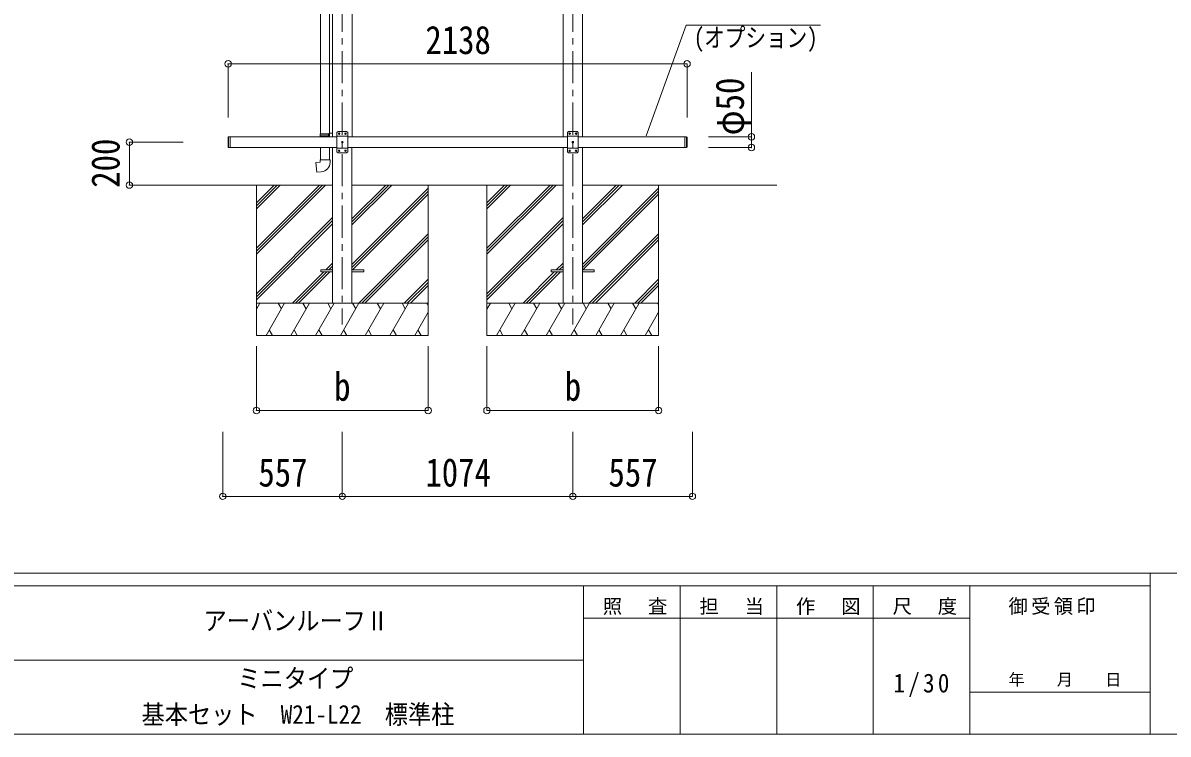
# Model space of a CAD drawing. Units: millimetres at full size, sheet at 1:30. Extents: x -8432 to 8432, y -5820 to 5820.
# Drawn here: x 89 to 5425, y -5820 to -2507 of the extents above; entities that cross this region are included whole.
import ezdxf
from ezdxf.enums import TextEntityAlignment as Align

# ---------------------------------------------------------------- set-up
doc = ezdxf.new("R2010")
doc.units = ezdxf.units.MM
doc.header["$LTSCALE"] = 30
doc.header["$PDMODE"] = 32
doc.header["$PDSIZE"] = 30
doc.linetypes.add('CHAIN1', pattern=[8, 5, -1, 1, -1])
for name, color, linetype, lineweight in [('0-0_0', 7, 'Continuous', 9), ('0-1_本体', 5, 'CHAIN1', 9), ('0-3_ELV2', 4, 'Continuous', 9), ('0-6_OTH_LINE', 6, 'Continuous', 9), ('0-7_SHAPE', 7, 'Continuous', 9), ('0-9_OUTLINE', 7, 'Continuous', 9), ('F-0_240', 7, 'Continuous', 9)]:
    doc.layers.add(name, color=color, linetype=linetype, lineweight=lineweight)
doc.styles.add('ＭＳ ゴシック', font='')
doc.styles.get('ＭＳ ゴシック').set_extended_font_data('MS Gothic')

msp = doc.modelspace()

# ---------------------------------------------------------------- linework, layer by layer
at = {"layer": '0-0_0'}
for p, q in [((626.42, -3262.41), (1532.46, -3262.41)), ((1177.26, -3262.41), (1177.26, -3962.41)), ((1177.26, -3556.58), (1471.44, -3262.41)), ((1177.26, -3570.73), (1485.58, -3262.41)), ((1177.26, -3584.87), (1499.72, -3262.41)), ((1177.26, -3372.74), (1287.59, -3262.41)), ((1177.26, -3358.59), (1273.45, -3262.41)), ((1177.26, -3344.45), (1259.31, -3262.41)), ((1622.46, -3448.04), (1808.09, -3262.41)), ((1622.46, -3433.89), (1793.95, -3262.41)), ((1622.46, -3419.75), (1779.81, -3262.41)), ((1622.46, -3262.41), (2606.46, -3262.41)), ((1622.46, -3631.88), (1977.26, -3277.09)), ((1622.46, -3646.02), (1977.26, -3291.23)), ((1624.72, -3657.91), (1977.26, -3305.37)), ((1977.26, -3262.41), (1977.26, -3962.41)), ((2251.26, -3262.41), (2251.26, -3962.41)), ((2251.26, -3556.58), (2545.44, -3262.41)), ((2251.26, -3570.73), (2559.58, -3262.41)), ((2251.26, -3584.87), (2573.72, -3262.41)), ((2251.26, -3372.74), (2361.59, -3262.41)), ((2251.26, -3358.59), (2347.45, -3262.41)), ((2251.26, -3344.45), (2333.31, -3262.41)), ((2696.46, -3448.04), (2882.09, -3262.41)), ((2696.46, -3433.89), (2867.95, -3262.41)), ((2696.46, -3419.75), (2853.81, -3262.41)), ((2696.46, -3262.41), (3602.49, -3262.41)), ((2696.46, -3631.88), (3051.26, -3277.09)), ((2696.46, -3646.02), (3051.26, -3291.23)), ((2698.72, -3657.91), (3051.26, -3305.37)), ((3051.26, -3262.41), (3051.26, -3962.41)), ((1177.26, -3768.71), (1532.06, -3413.92)), ((2251.26, -3768.71), (2606.06, -3413.92)), ((1177.26, -3782.86), (1532.06, -3428.06)), ((1177.26, -3797), (1532.06, -3442.2)), ((2251.26, -3782.86), (2606.06, -3428.06)), ((2251.26, -3797), (2606.06, -3442.2)), ((1654.07, -3812.41), (1977.26, -3489.22)), ((1668.21, -3812.41), (1977.26, -3503.36)), ((1682.35, -3812.41), (1977.26, -3517.5)), ((2728.07, -3812.41), (3051.26, -3489.22)), ((2742.21, -3812.41), (3051.26, -3503.36)), ((2756.35, -3812.41), (3051.26, -3517.5)), ((1500.2, -3657.91), (1532.06, -3626.05)), ((2574.2, -3657.91), (2606.06, -3626.05)), ((1345.7, -3812.41), (1491.2, -3666.91)), ((1359.84, -3812.41), (1505.34, -3666.91)), ((1373.98, -3812.41), (1519.48, -3666.91)), ((1514.34, -3657.91), (1532.06, -3640.19)), ((1528.48, -3657.91), (1532.06, -3654.33)), ((2419.7, -3812.41), (2565.2, -3666.91)), ((2433.84, -3812.41), (2579.34, -3666.91)), ((2447.98, -3812.41), (2593.48, -3666.91)), ((2588.34, -3657.91), (2606.06, -3640.19)), ((2602.48, -3657.91), (2606.06, -3654.33)), ((1866.2, -3812.41), (1977.26, -3701.35)), ((1880.34, -3812.41), (1977.26, -3715.49)), ((1894.48, -3812.41), (1977.26, -3729.63)), ((2940.2, -3812.41), (3051.26, -3701.35)), ((2954.34, -3812.41), (3051.26, -3715.49)), ((2968.48, -3812.41), (3051.26, -3729.63)), ((1977.26, -3812.41), (1177.26, -3812.41)), ((1177.26, -3839.91), (1193.14, -3812.41)), ((1222, -3962.41), (1308.61, -3812.41)), ((1293.61, -3838.39), (1278.61, -3812.41)), ((1337.47, -3962.41), (1424.08, -3812.41)), ((1409.08, -3838.39), (1394.07, -3812.41)), ((1452.94, -3962.41), (1539.55, -3812.41)), ((1524.55, -3838.39), (1509.55, -3812.41)), ((1568.41, -3962.41), (1655.02, -3812.41)), ((1640.02, -3838.39), (1625.02, -3812.4)), ((1683.88, -3962.41), (1770.49, -3812.41)), ((1755.49, -3838.39), (1740.49, -3812.41)), ((1799.36, -3962.41), (1885.96, -3812.41)), ((1855.96, -3812.41), (1870.96, -3838.39)), ((1971.43, -3812.41), (1977.26, -3822.51)), ((3051.26, -3812.41), (2251.26, -3812.41)), ((2251.26, -3839.91), (2267.14, -3812.41)), ((2296, -3962.41), (2382.61, -3812.41)), ((2367.61, -3838.39), (2352.61, -3812.41)), ((2411.47, -3962.41), (2498.08, -3812.41)), ((2483.08, -3838.39), (2468.07, -3812.41)), ((2526.94, -3962.41), (2613.55, -3812.41)), ((2598.55, -3838.39), (2583.55, -3812.41)), ((2642.41, -3962.41), (2729.02, -3812.41)), ((2714.02, -3838.39), (2699.02, -3812.4)), ((2757.88, -3962.41), (2844.49, -3812.41)), ((2829.49, -3838.39), (2814.49, -3812.41)), ((2873.36, -3962.41), (2959.96, -3812.41)), ((2929.96, -3812.41), (2944.96, -3838.39)), ((3045.43, -3812.41), (3051.26, -3822.51)), ((1914.82, -3962.41), (1977.26, -3854.27)), ((2988.82, -3962.41), (3051.26, -3854.27)), ((1237, -3936.43), (1252, -3962.41)), ((1352.47, -3936.43), (1367.47, -3962.41)), ((1467.94, -3936.43), (1482.94, -3962.41)), ((1583.41, -3936.43), (1598.41, -3962.41)), ((1698.88, -3936.43), (1713.88, -3962.41)), ((1814.35, -3936.43), (1829.35, -3962.41)), ((1929.82, -3936.43), (1944.82, -3962.41)), ((2311, -3936.43), (2326, -3962.41)), ((2426.47, -3936.43), (2441.47, -3962.41)), ((2541.94, -3936.43), (2556.94, -3962.41)), ((2657.41, -3936.43), (2672.41, -3962.41)), ((2772.88, -3936.43), (2787.88, -3962.41)), ((2888.35, -3936.43), (2903.35, -3962.41)), ((3003.82, -3936.43), (3018.82, -3962.41)), ((1177.26, -3962.41), (1977.26, -3962.41)), ((2251.26, -3962.41), (3051.26, -3962.41))]:
    msp.add_line(p, q, dxfattribs=at)
at = {"layer": '0-1_本体'}
for p, q in [((1577.46, -238), (1577.46, -3912.41)), ((2651.46, -238), (2651.46, -3912.41))]:
    msp.add_line(p, q, dxfattribs=at)
at = {"layer": '0-3_ELV2'}
for p, q in [((1532.26, -633.41), (1532.26, -3037.41)), ((1622.66, -633.41), (1622.66, -3037.41)), ((2606.26, -633.41), (2606.26, -3037.41)), ((2696.66, -633.41), (2696.66, -3037.41)), ((1045.46, -3039.41), (1045.46, -3085.41)), ((1047.46, -3037.41), (1047.46, -3087.41)), ((1055.46, -3037.41), (1055.46, -3087.41)), ((1055.46, -3037.41), (1552.46, -3037.41)), ((1557.46, -3012.41), (1552.46, -3017.41)), ((1552.46, -3017.41), (1552.46, -3107.41)), ((1602.46, -3035.11), (1552.46, -3035.11)), ((1597.46, -3012.41), (1557.46, -3012.41)), ((1561.2, -3021.99), (1560.36, -3021.99)), ((1563.72, -3022.83), (1564.56, -3022.83)), ((1591.2, -3021.99), (1590.36, -3021.99)), ((1593.72, -3022.83), (1594.56, -3022.83)), ((1597.46, -3012.41), (1602.46, -3017.41)), ((1602.46, -3107.41), (1602.46, -3017.41)), ((2626.46, -3037.41), (1602.46, -3037.41)), ((2631.46, -3012.41), (2626.46, -3017.41)), ((2626.46, -3017.41), (2626.46, -3107.41)), ((2676.46, -3035.11), (2626.46, -3035.11)), ((2671.46, -3012.41), (2631.46, -3012.41)), ((2635.2, -3021.99), (2634.36, -3021.99)), ((2637.72, -3022.83), (2638.56, -3022.83)), ((2665.2, -3021.99), (2664.36, -3021.99)), ((2667.72, -3022.83), (2668.56, -3022.83)), ((2671.46, -3012.41), (2676.46, -3017.41)), ((2676.46, -3107.41), (2676.46, -3017.41)), ((2676.46, -3037.41), (3173.46, -3037.41)), ((3173.46, -3037.41), (3173.46, -3087.41)), ((3181.46, -3037.41), (3173.46, -3037.41)), ((3181.46, -3037.41), (3181.46, -3087.41)), ((3183.46, -3039.41), (3181.46, -3037.41)), ((3183.46, -3039.41), (3183.46, -3085.41)), ((1045.46, -3085.41), (1047.46, -3087.41)), ((1047.46, -3087.41), (1055.46, -3087.41)), ((1055.46, -3087.41), (1552.46, -3087.41)), ((1532.46, -3087.41), (1532.46, -3812.41)), ((1602.46, -3089.71), (1552.46, -3089.71)), ((1576.2, -3061.99), (1575.36, -3061.99)), ((1578.72, -3062.83), (1579.56, -3062.83)), ((1602.46, -3087.41), (2626.46, -3087.41)), ((1622.46, -3087.41), (1622.46, -3812.41)), ((2606.46, -3087.41), (2606.46, -3812.41)), ((2676.46, -3089.71), (2626.46, -3089.71)), ((2650.2, -3061.99), (2649.36, -3061.99)), ((2652.72, -3062.83), (2653.56, -3062.83)), ((2676.46, -3087.41), (3173.46, -3087.41)), ((2696.46, -3087.41), (2696.46, -3812.41)), ((3181.46, -3087.41), (3173.46, -3087.41)), ((3183.46, -3085.41), (3181.46, -3087.41)), ((1557.46, -3112.41), (1552.46, -3107.41)), ((1557.46, -3112.41), (1597.46, -3112.41)), ((1561.2, -3101.99), (1560.36, -3101.99)), ((1563.72, -3102.83), (1564.56, -3102.83)), ((1591.2, -3101.99), (1590.36, -3101.99)), ((1593.72, -3102.83), (1594.56, -3102.83)), ((1597.46, -3112.41), (1602.46, -3107.41)), ((2631.46, -3112.41), (2626.46, -3107.41)), ((2631.46, -3112.41), (2671.46, -3112.41)), ((2635.2, -3101.99), (2634.36, -3101.99)), ((2637.72, -3102.83), (2638.56, -3102.83)), ((2665.2, -3101.99), (2664.36, -3101.99)), ((2667.72, -3102.83), (2668.56, -3102.83)), ((2671.46, -3112.41), (2676.46, -3107.41)), ((1477.26, -3657.91), (1477.26, -3666.91)), ((1477.26, -3657.91), (1532.06, -3657.91)), ((1477.26, -3666.91), (1532.06, -3666.91)), ((1622.46, -3657.91), (1677.26, -3657.91)), ((1622.46, -3666.91), (1677.26, -3666.91)), ((1677.26, -3657.91), (1677.26, -3666.91)), ((2551.26, -3657.91), (2551.26, -3666.91)), ((2551.26, -3657.91), (2606.06, -3657.91)), ((2551.26, -3666.91), (2606.06, -3666.91)), ((2696.46, -3657.91), (2751.26, -3657.91)), ((2696.46, -3666.91), (2751.26, -3666.91)), ((2751.26, -3657.91), (2751.26, -3666.91))]:
    msp.add_line(p, q, dxfattribs=at)
for points in [[(1045.46, -3039.41), (1047.46, -3037.41), (1055.46, -3037.41)], [(1560.36, -3021.99), (1560.36, -3022.83), (1561.2, -3022.83)], [(1562.88, -3021.15), (1562.88, -3020.31), (1562.04, -3020.31), (1562.04, -3021.15)], [(1562.04, -3023.67), (1562.04, -3024.51), (1562.88, -3024.51), (1562.88, -3023.67)], [(1564.56, -3022.83), (1564.56, -3021.99), (1563.72, -3021.99)], [(1590.36, -3021.99), (1590.36, -3022.83), (1591.2, -3022.83)], [(1592.88, -3021.15), (1592.88, -3020.31), (1592.04, -3020.31), (1592.04, -3021.15)], [(1592.04, -3023.67), (1592.04, -3024.51), (1592.88, -3024.51), (1592.88, -3023.67)], [(1594.56, -3022.83), (1594.56, -3021.99), (1593.72, -3021.99)], [(2634.36, -3021.99), (2634.36, -3022.83), (2635.2, -3022.83)], [(2636.88, -3021.15), (2636.88, -3020.31), (2636.04, -3020.31), (2636.04, -3021.15)], [(2636.04, -3023.67), (2636.04, -3024.51), (2636.88, -3024.51), (2636.88, -3023.67)], [(2638.56, -3022.83), (2638.56, -3021.99), (2637.72, -3021.99)], [(2664.36, -3021.99), (2664.36, -3022.83), (2665.2, -3022.83)], [(2666.88, -3021.15), (2666.88, -3020.31), (2666.04, -3020.31), (2666.04, -3021.15)], [(2666.04, -3023.67), (2666.04, -3024.51), (2666.88, -3024.51), (2666.88, -3023.67)], [(2668.56, -3022.83), (2668.56, -3021.99), (2667.72, -3021.99)], [(1575.36, -3061.99), (1575.36, -3062.83), (1576.2, -3062.83)], [(1577.88, -3061.15), (1577.88, -3060.31), (1577.04, -3060.31), (1577.04, -3061.15)], [(1577.04, -3063.67), (1577.04, -3064.51), (1577.88, -3064.51), (1577.88, -3063.67)], [(1579.56, -3062.83), (1579.56, -3061.99), (1578.72, -3061.99)], [(2649.36, -3061.99), (2649.36, -3062.83), (2650.2, -3062.83)], [(2651.88, -3061.15), (2651.88, -3060.31), (2651.04, -3060.31), (2651.04, -3061.15)], [(2651.04, -3063.67), (2651.04, -3064.51), (2651.88, -3064.51), (2651.88, -3063.67)], [(2653.56, -3062.83), (2653.56, -3061.99), (2652.72, -3061.99)], [(1560.36, -3101.99), (1560.36, -3102.83), (1561.2, -3102.83)], [(1562.88, -3101.15), (1562.88, -3100.31), (1562.04, -3100.31), (1562.04, -3101.15)], [(1562.04, -3103.67), (1562.04, -3104.51), (1562.88, -3104.51), (1562.88, -3103.67)], [(1564.56, -3102.83), (1564.56, -3101.99), (1563.72, -3101.99)], [(1590.36, -3101.99), (1590.36, -3102.83), (1591.2, -3102.83)], [(1592.88, -3101.15), (1592.88, -3100.31), (1592.04, -3100.31), (1592.04, -3101.15)], [(1592.04, -3103.67), (1592.04, -3104.51), (1592.88, -3104.51), (1592.88, -3103.67)], [(1594.56, -3102.83), (1594.56, -3101.99), (1593.72, -3101.99)], [(2634.36, -3101.99), (2634.36, -3102.83), (2635.2, -3102.83)], [(2636.88, -3101.15), (2636.88, -3100.31), (2636.04, -3100.31), (2636.04, -3101.15)], [(2636.04, -3103.67), (2636.04, -3104.51), (2636.88, -3104.51), (2636.88, -3103.67)], [(2638.56, -3102.83), (2638.56, -3101.99), (2637.72, -3101.99)], [(2664.36, -3101.99), (2664.36, -3102.83), (2665.2, -3102.83)], [(2666.88, -3101.15), (2666.88, -3100.31), (2666.04, -3100.31), (2666.04, -3101.15)], [(2666.04, -3103.67), (2666.04, -3104.51), (2666.88, -3104.51), (2666.88, -3103.67)], [(2668.56, -3102.83), (2668.56, -3101.99), (2667.72, -3101.99)]]:
    msp.add_lwpolyline(points, dxfattribs=at)
for centre in [(1562.46, -3022.41), (1592.46, -3022.41), (2636.46, -3022.41), (2666.46, -3022.41), (1577.46, -3062.41), (2651.46, -3062.41), (1562.46, -3102.41), (1592.46, -3102.41), (2636.46, -3102.41), (2666.46, -3102.41)]:
    msp.add_circle(centre, 3.5, dxfattribs=at)
for centre, start, end in [((1561.2, -3021.15), 270, 0), ((1561.2, -3023.67), 0, 90), ((1563.72, -3021.15), 180, 270), ((1563.72, -3023.67), 90, 180), ((1591.2, -3021.15), 270, 0), ((1591.2, -3023.67), 0, 90), ((1593.72, -3021.15), 180, 270), ((1593.72, -3023.67), 90, 180), ((2635.2, -3021.15), 270, 0), ((2635.2, -3023.67), 0, 90), ((2637.72, -3021.15), 180, 270), ((2637.72, -3023.67), 90, 180), ((2665.2, -3021.15), 270, 0), ((2665.2, -3023.67), 0, 90), ((2667.72, -3021.15), 180, 270), ((2667.72, -3023.67), 90, 180), ((1576.2, -3061.15), 270, 0), ((1576.2, -3063.67), 0, 90), ((1578.72, -3061.15), 180, 270), ((1578.72, -3063.67), 90, 180), ((2650.2, -3061.15), 270, 0), ((2650.2, -3063.67), 0, 90), ((2652.72, -3061.15), 180, 270), ((2652.72, -3063.67), 90, 180), ((1561.2, -3101.15), 270, 0), ((1561.2, -3103.67), 0, 90), ((1563.72, -3101.15), 180, 270), ((1563.72, -3103.67), 90, 180), ((1591.2, -3101.15), 270, 0), ((1591.2, -3103.67), 0, 90), ((1593.72, -3101.15), 180, 270), ((1593.72, -3103.67), 90, 180), ((2635.2, -3101.15), 270, 0), ((2635.2, -3103.67), 0, 90), ((2637.72, -3101.15), 180, 270), ((2637.72, -3103.67), 90, 180), ((2665.2, -3101.15), 270, 0), ((2665.2, -3103.67), 0, 90), ((2667.72, -3101.15), 180, 270), ((2667.72, -3103.67), 90, 180)]:
    msp.add_arc(centre, 0.84, start, end, dxfattribs=at)
at = {"layer": '0-6_OTH_LINE'}
for p, q in [((1045.46, -2697.66), (1045.46, -2947.66)), ((1045.46, -2697.66), (3183.46, -2697.66)), ((3183.46, -2697.66), (3183.46, -2947.66)), ((3483.46, -3037.41), (3483.46, -2735.82)), ((3483.46, -3037.41), (3283.46, -3037.41)), ((3483.46, -3087.41), (3483.46, -3037.41)), ((585.46, -3062.41), (835.46, -3062.41)), ((585.46, -3062.41), (585.46, -3262.41)), ((3483.46, -3087.41), (3283.46, -3087.41)), ((585.46, -3262.41), (835.46, -3262.41)), ((1177.26, -4312.35), (1177.26, -4013.35)), ((1977.26, -4312.35), (1977.26, -4013.35)), ((2251.26, -4312.35), (2251.26, -4013.35)), ((3051.26, -4312.35), (3051.26, -4013.35)), ((1177.26, -4312.35), (1977.26, -4312.35)), ((2251.26, -4312.35), (3051.26, -4312.35)), ((1020.46, -4712.35), (1020.46, -4412.35)), ((1577.46, -4712.35), (1577.46, -4412.35)), ((2651.46, -4712.35), (2651.46, -4412.35)), ((3208.46, -4712.35), (3208.46, -4412.35)), ((1020.46, -4712.35), (1577.46, -4712.35)), ((1577.46, -4712.35), (2651.46, -4712.35)), ((2651.46, -4712.35), (3208.46, -4712.35))]:
    msp.add_line(p, q, dxfattribs=at)
for p in [(1045.46, -2697.66), (3183.46, -2697.66), (3483.46, -3037.41), (585.46, -3062.41), (3483.46, -3087.41), (585.46, -3262.41), (1177.26, -4312.35), (1977.26, -4312.35), (2251.26, -4312.35), (3051.26, -4312.35), (1020.46, -4712.35), (1577.46, -4712.35), (2651.46, -4712.35), (3208.46, -4712.35)]:
    msp.add_point(p, dxfattribs=at)
at = {"layer": '0-7_SHAPE', "color": 6}
msp.add_lwpolyline([(2993.17, -3032.35), (3179.81, -2518.02), (3805.4, -2518.02)], dxfattribs=at)
at = {"layer": '0-9_OUTLINE'}
for p, q in [((1476.26, -1964.35), (1476.26, -3022.85)), ((1518.26, -1966.91), (1518.26, -3020.29)), ((1474.26, -3024.85), (1475.26, -3022.85)), ((1474.26, -3024.85), (1518.26, -3024.85)), ((1474.26, -3024.85), (1474.26, -3032.85)), ((1474.26, -3032.85), (1518.26, -3032.85)), ((1474.26, -3032.85), (1475.26, -3034.85)), ((1475.26, -3022.85), (1518.26, -3022.85)), ((1475.26, -3034.85), (1518.26, -3034.85)), ((1476.26, -3034.85), (1476.26, -3037.41)), ((1513.78, -3024.85), (1513.35, -3022.85)), ((1516.26, -3020.35), (1532.26, -3019.88)), ((1516.26, -3022.35), (1516.26, -3020.35)), ((1516.26, -3022.35), (1518.26, -3022.35)), ((1516.26, -3037.35), (1516.26, -3035.35)), ((1516.26, -3037.35), (1518.26, -3037.41)), ((1532.26, -3019.88), (1532.26, -3037.41)), ((1476.26, -3087.41), (1476.26, -3144.85)), ((1518.26, -3087.41), (1518.26, -3144.85)), ((1474.26, -3144.85), (1520.26, -3144.85)), ((1474.26, -3154.85), (1474.26, -3144.85)), ((1520.26, -3144.85), (1520.26, -3155.77))]:
    msp.add_line(p, q, dxfattribs=at)
for points in [[(1513.78, -3024.85), (1513.78, -3032.85), (1513.35, -3034.85)], [(1516.26, -3035.35), (1518.26, -3035.35), (1518.26, -3022.35)], [(1479.18, -3200.59), (1458.34, -3202.42), (1454.33, -3156.59), (1474.26, -3154.85)]]:
    msp.add_lwpolyline(points, dxfattribs=at)
msp.add_arc((1475.26, -3155.77), 45, 275, 0, dxfattribs=at)
at = {"layer": 'F-0_240', "color": 5}
for p, q in [((-8432.06, -5070), (8007.94, -5070)), ((5341.19, -5070), (5341.19, -5820)), ((-8432.06, -5130), (5341.19, -5130)), ((2701.18, -5130), (2701.18, -5820)), ((3151.18, -5130), (3151.18, -5820)), ((3601.18, -5130), (3601.18, -5820)), ((4051.18, -5130), (4051.18, -5820)), ((4501.18, -5130), (4501.18, -5820)), ((2701.18, -5280), (4501.18, -5280)), ((-3448.82, -5475), (2701.18, -5475)), ((4501.18, -5625), (5341.19, -5625)), ((-8432.06, -5820), (8007.94, -5820))]:
    msp.add_line(p, q, dxfattribs=at)

# ---------------------------------------------------------------- texts
at = {"layer": '0-6_OTH_LINE', "color": 7, "style": 'ＭＳ ゴシック', "width": 0.85}
for s, p in [('2138', (1964.46, -2691.66)), ('b', (1539.76, -4306.35)), ('b', (2613.76, -4306.35)), ('557', (1186.46, -4706.35)), ('1074', (1964.46, -4706.35)), ('557', (2817.46, -4706.35))]:
    msp.add_text(s, height=132, dxfattribs=at).set_placement(p, align=Align.BOTTOM_LEFT)
for s, p in [('φ50', (3488.12, -3030.47)), ('200', (579.46, -3274.91))]:
    msp.add_text(s, height=132, rotation=90, dxfattribs=at).set_placement(p, align=Align.BOTTOM_LEFT)
at = {"layer": '0-7_SHAPE', "style": 'ＭＳ ゴシック', "width": 0.8}
msp.add_text('(オプション)', height=87.98, dxfattribs=at).set_placement((3215.57, -2645.21), align=Align.BOTTOM_LEFT)
at = {"layer": 'F-0_240', "style": 'ＭＳ ゴシック', "width": 0.9}
for s, p in [('アーバンルーフⅡ', (931.18, -5362.5)), ('ミニタイプ', (1088.68, -5630.88)), ('基本セット\u3000W21-L22\u3000標準柱', (642.43, -5798.5))]:
    msp.add_text(s, height=87.98, dxfattribs=at).set_placement(p, align=Align.BOTTOM_LEFT)
at = {"layer": 'F-0_240', "style": 'ＭＳ ゴシック'}
msp.add_text('年\u3000\u3000月\u3000\u3000日', height=54.99, dxfattribs=at).set_placement((4681.19, -5610), align=Align.BOTTOM_LEFT)
at = {"layer": 'F-0_240', "attachment_point": 7, "style": 'ＭＳ ゴシック'}
for s, insert, char_height in [('\\T1.17;照\u3000査', (2791.19, -5265), 65.98), ('\\T1.17;担\u3000当', (3241.19, -5265), 65.98), ('\\T1.17;作\u3000図', (3691.18, -5265), 65.98), ('\\T1.17;尺\u3000度', (4141.19, -5265), 65.98), ('\\T1.17;御受領印', (4681.18, -5265), 65.98), ('\\T1.28;\\W0.9;1/30', (4144.93, -5647.5), 87.98)]:
    msp.add_mtext(s, dxfattribs=dict(at, insert=insert, char_height=char_height))

doc.saveas('drawing.dxf')
